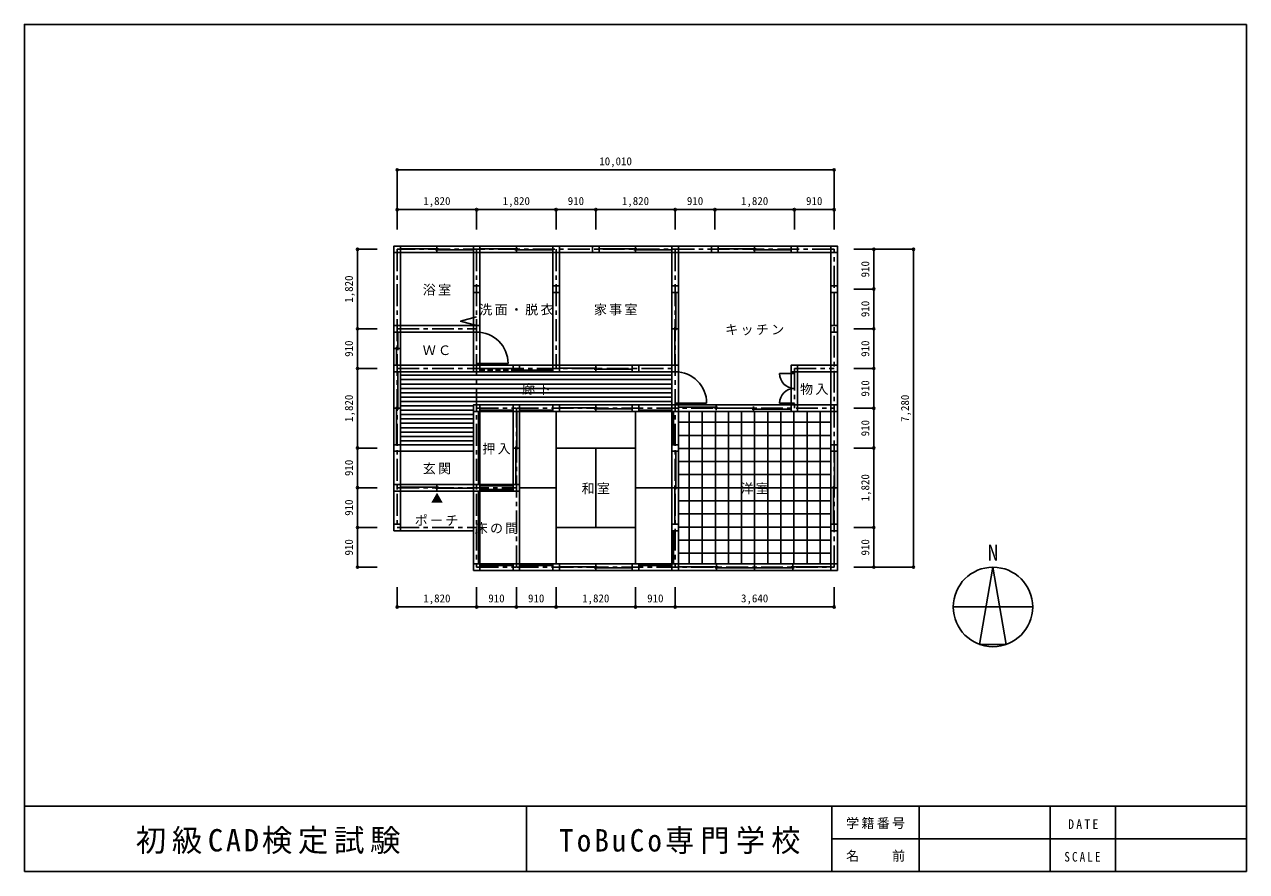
# Model space of a CAD drawing. Units: millimetres at full size, sheet at 1:100. Extents: x -14000 to 14000, y -9700 to 9700.
import ezdxf
from ezdxf.enums import TextEntityAlignment as Align

# ---------------------------------------------------------------- set-up
doc = ezdxf.new("R2010")
doc.units = ezdxf.units.MM
doc.header["$LTSCALE"] = 100
doc.header["$PDMODE"] = 32
doc.header["$PDSIZE"] = 50
doc.linetypes.add('CHAIN1', pattern=[8, 5, -1, 1, -1])
doc.linetypes.add('DASHED1', pattern=[1.8, 1.2, -0.6])
for name, color, linetype in [('0-0_中心線', 4, 'CHAIN1'), ('0-1_柱', 7, 'Continuous'), ('0-2_開口部', 3, 'Continuous'), ('0-3_壁', 3, 'Continuous'), ('0-4_仕上線', 4, 'Continuous'), ('0-5_文字', 7, 'Continuous'), ('0-6_寸法・方位・出入口記号', 4, 'Continuous'), ('F-F', 7, 'Continuous')]:
    doc.layers.add(name, color=color, linetype=linetype)
doc.styles.add('ＭＳ ゴシック', font='')
doc.styles.get('ＭＳ ゴシック').set_extended_font_data('MS Gothic')

msp = doc.modelspace()

# ---------------------------------------------------------------- linework, layer by layer
at = {"layer": '0-0_中心線'}
for p, q in [((4550, 4550), (-5460, 4550)), ((-5460, 4550), (-5460, -1820)), ((-3640, 4550), (-3640, -2730)), ((-1820, 4550), (-1820, 1820)), ((910, 4550), (910, -2730)), ((4550, -2730), (4550, 4550)), ((-5460, 2730), (-3640, 2730)), ((-5460, 1820), (910, 1820)), ((3640, 1820), (4550, 1820)), ((3640, 1820), (3640, 910)), ((-3640, 910), (-2731.5, 910)), ((-2730, -2730), (-2730, 910)), ((-2721.5, 910), (4550, 910)), ((-5460, -910), (-2730, -910)), ((-5460, -1820), (-3640, -1820)), ((-3640, -2730), (-2731.5, -2730)), ((-2721.5, -2730), (4550, -2730))]:
    msp.add_line(p, q, dxfattribs=at)
at = {"layer": '0-1_柱'}
for p, q in [((-5385, -75), (-5385, 75)), ((-5535, -75), (-5385, -75))]:
    msp.add_line(p, q, dxfattribs=at)
for points in [[(-5535, 4475), (-5385, 4475), (-5385, 4625), (-5535, 4625)], [(-3715, 4475), (-3565, 4475), (-3565, 4625), (-3715, 4625)], [(-1895, 4475), (-1745, 4475), (-1745, 4625), (-1895, 4625)], [(-985, 4475), (-835, 4475), (-835, 4625), (-985, 4625)], [(835, 4475), (985, 4475), (985, 4625), (835, 4625)], [(1745, 4475), (1895, 4475), (1895, 4625), (1745, 4625)], [(3565, 4475), (3715, 4475), (3715, 4625), (3565, 4625)], [(4475, 4475), (4625, 4475), (4625, 4625), (4475, 4625)], [(-3715, 3565), (-3565, 3565), (-3565, 3715), (-3715, 3715)], [(-1895, 3565), (-1745, 3565), (-1745, 3715), (-1895, 3715)], [(835, 3565), (985, 3565), (985, 3715), (835, 3715)], [(4475, 3565), (4625, 3565), (4625, 3715), (4475, 3715)], [(-5535, 2655), (-5385, 2655), (-5385, 2805), (-5535, 2805)], [(-3715, 2655), (-3565, 2655), (-3565, 2805), (-3715, 2805)], [(4475, 2655), (4625, 2655), (4625, 2805), (4475, 2805)], [(-5535, 1745), (-5385, 1745), (-5385, 1895), (-5535, 1895)], [(-3715, 1745), (-3565, 1745), (-3565, 1895), (-3715, 1895)], [(-1895, 1745), (-1745, 1745), (-1745, 1895), (-1895, 1895)], [(-75, 1745), (75, 1745), (75, 1895), (-75, 1895)], [(835, 1745), (985, 1745), (985, 1895), (835, 1895)], [(3565, 1745), (3715, 1745), (3715, 1895), (3565, 1895)], [(4475, 1745), (4625, 1745), (4625, 1895), (4475, 1895)], [(-3715, 835), (-3565, 835), (-3565, 985), (-3715, 985)], [(-2805, 835), (-2655, 835), (-2655, 985), (-2805, 985)], [(-1895, 835), (-1745, 835), (-1745, 985), (-1895, 985)], [(-75, 835), (75, 835), (75, 985), (-75, 985)], [(835, 835), (985, 835), (985, 985), (835, 985)], [(3565, 835), (3715, 835), (3715, 985), (3565, 985)], [(4475, 835), (4625, 835), (4625, 985), (4475, 985)], [(835, -75), (985, -75), (985, 75), (835, 75)], [(4475, -75), (4625, -75), (4625, 75), (4475, 75)], [(-5535, -985), (-5385, -985), (-5385, -835), (-5535, -835)], [(-3715, -985), (-3565, -985), (-3565, -835), (-3715, -835)], [(-2805, -985), (-2655, -985), (-2655, -835), (-2805, -835)], [(-5535, -1895), (-5385, -1895), (-5385, -1745), (-5535, -1745)], [(835, -1895), (985, -1895), (985, -1745), (835, -1745)], [(4475, -1895), (4625, -1895), (4625, -1745), (4475, -1745)], [(-3715, -2805), (-3565, -2805), (-3565, -2655), (-3715, -2655)], [(-2805, -2805), (-2655, -2805), (-2655, -2655), (-2805, -2655)], [(-1895, -2805), (-1745, -2805), (-1745, -2655), (-1895, -2655)], [(-75, -2805), (75, -2805), (75, -2655), (-75, -2655)], [(835, -2805), (985, -2805), (985, -2655), (835, -2655)], [(4475, -2805), (4625, -2805), (4625, -2655), (4475, -2655)]]:
    msp.add_lwpolyline(points, close=True, dxfattribs=at)
msp.add_lwpolyline([(-5385, 75), (-5535, 75), (-5535, -75)], dxfattribs=at)
at = {"layer": '0-2_開口部', "color": 4}
for p, q in [((-5385, 4625), (-3715, 4625)), ((-3565, 4625), (-1895, 4625)), ((-835, 4625), (835, 4625)), ((1895, 4625), (3565, 4625)), ((-5385, 4475), (-3715, 4475)), ((-3565, 4475), (-1895, 4475)), ((-835, 4475), (835, 4475)), ((1895, 4475), (3565, 4475)), ((-3715, 3565), (-3715, 2805)), ((-3565, 3565), (-3565, 2805)), ((835, 1895), (835, 3565)), ((985, 1895), (985, 3565)), ((4475, 3565), (4475, 2805)), ((4625, 3565), (4625, 2805)), ((-5535, 1895), (-5535, 2655)), ((-5385, 2655), (-5385, 1895)), ((-3715, 2655), (-3715, 1895)), ((-3565, 2655), (-3565, 1895)), ((-5535, 75), (-5535, 1745)), ((-5385, 75), (-5385, 1745)), ((-1895, 1895), (-3565, 1895)), ((-3565, 1745), (-1895, 1745)), ((-1745, 1895), (-75, 1895)), ((-1745, 1745), (-75, 1745)), ((835, 1745), (835, 985)), ((985, 1745), (985, 985)), ((3565, 1745), (3565, 985)), ((3715, 1745), (3715, 985)), ((-1745, 985), (-75, 985)), ((3565, 985), (985, 985)), ((-2805, -835), (-2805, 835)), ((-2655, -835), (-2655, 835)), ((-1745, 835), (-75, 835)), ((985, 835), (3565, 835)), ((835, -1745), (835, -75)), ((985, -1745), (985, -75)), ((4475, -1745), (4475, -75)), ((4625, -1745), (4625, -75)), ((-5385, -835), (-3715, -835)), ((-5385, -985), (-3715, -985)), ((-1745, -2655), (-75, -2655)), ((985, -2655), (4475, -2655)), ((-1745, -2805), (-75, -2805)), ((4475, -2805), (985, -2805))]:
    msp.add_line(p, q, dxfattribs=at)
at = {"layer": '0-2_開口部'}
for p, q in [((-5385, 4562), (-4515, 4562)), ((-4585, 4538), (-3715, 4538)), ((-4550, 4495), (-4550, 4605)), ((-3565, 4562), (-2695, 4562)), ((-2765, 4538), (-1895, 4538)), ((-2730, 4495), (-2730, 4605)), ((-835, 4562), (35, 4562)), ((-35, 4538), (835, 4538)), ((0, 4495), (0, 4605)), ((1895, 4562), (2765, 4562)), ((2695, 4538), (3565, 4538)), ((2730, 4495), (2730, 4605)), ((922, 2695), (922, 3565)), ((4550, 3565), (4550, 2805)), ((-5448, 2240), (-5448, 2655)), ((965, 2730), (855, 2730)), ((898, 1895), (898, 2765)), ((-5405, 2275), (-5515, 2275)), ((-5472, 1895), (-5472, 2310)), ((-5448, 875), (-5448, 1745)), ((-2920, 1935), (-3640, 1935)), ((-2805, 1895), (-3565, 1895)), ((-3565, 1820), (-2805, 1820)), ((-1895, 1782.5), (-2730, 1782.5)), ((-1745, 1832), (-875, 1832)), ((-945, 1808), (-75, 1808)), ((-910, 1765), (-910, 1875)), ((3300, 1705), (3640, 1705)), ((-5405, 910), (-5515, 910)), ((-5472, 75), (-5472, 945)), ((-1745, 922), (-875, 922)), ((-945, 898), (-75, 898)), ((-910, 855), (-910, 965)), ((1630, 1025), (910, 1025)), ((985, 934), (1880, 934)), ((1810, 910), (2740, 910)), ((1845, 867), (1845, 977)), ((2670, 886), (3565, 886)), ((2705, 843), (2705, 953)), ((3640, 1025), (3300, 1025)), ((-2718, -35), (-2718, 835)), ((-2675, 0), (-2785, 0)), ((-2742, -835), (-2742, 35)), ((922, -945), (922, -75)), ((4562, -945), (4562, -75)), ((-5385, -898), (-4515, -898)), ((-4585, -922), (-3715, -922)), ((-4550, -965), (-4550, -855)), ((965, -910), (855, -910)), ((898, -1745), (898, -875)), ((4605, -910), (4495, -910)), ((4538, -1745), (4538, -875)), ((-1745, -2718), (-875, -2718)), ((-945, -2742), (-75, -2742)), ((-910, -2785), (-910, -2675)), ((985, -2718), (1892.5, -2718)), ((1822.5, -2742), (2730, -2742)), ((1857.5, -2785), (1857.5, -2675)), ((2730, -2785), (2730, -2675)), ((2730, -2742), (3637.5, -2742)), ((3567.5, -2718), (4475, -2718)), ((3602.5, -2785), (3602.5, -2675))]:
    msp.add_line(p, q, dxfattribs=at)
at = {"layer": '0-2_開口部', "color": 4, "linetype": 'DASHED1'}
msp.add_line((-2730, 1782.5), (-3565, 1782.5), dxfattribs=at)
at = {"layer": '0-2_開口部'}
msp.add_lwpolyline([(-3640, 3001.7), (-4007.1, 2903.4), (-3640, 2805)], dxfattribs=at)
msp.add_lwpolyline([(-2655, 1820), (-2805, 1820), (-2805, 1895), (-2655, 1895)], close=True, dxfattribs=at)
at = {"layer": '0-2_開口部', "color": 4}
for centre, radius, start, end in [((-3640, 1935), 720, 0, 90), ((910, 1025), 720, 0, 90), ((3640, 1705), 340, 180, 270), ((3640, 1025), 340, 90, 180)]:
    msp.add_arc(centre, radius, start, end, dxfattribs=at)
at = {"layer": '0-3_壁'}
for p, q in [((-1745, 4625), (-985, 4625)), ((1745, 4625), (985, 4625)), ((4475, 4625), (3715, 4625)), ((-5535, 4475), (-5535, 2805)), ((-5385, 4475), (-5385, 2805)), ((-3715, 4475), (-3715, 3715)), ((-3565, 4475), (-3565, 3715)), ((-1895, 4475), (-1895, 3715)), ((-1745, 4475), (-1745, 3715)), ((-1745, 4475), (-985, 4475)), ((835, 4475), (835, 3715)), ((985, 4475), (985, 3715)), ((1745, 4475), (985, 4475)), ((4475, 4475), (3715, 4475)), ((4475, 3640), (4475, 4475)), ((4625, 3640), (4625, 4475)), ((-1895, 3565), (-1895, 1895)), ((-1745, 3565), (-1745, 1895)), ((-5385, 2805), (-3715, 2805)), ((-5385, 2655), (-3715, 2655)), ((4475, 1895), (4475, 2655)), ((4625, 1895), (4625, 2655)), ((-5385, 1895), (-3715, 1895)), ((-5385, 1745), (-3715, 1745)), ((75, 1895), (835, 1895)), ((75, 1745), (835, 1745)), ((3715, 1895), (4475, 1895)), ((3715, 1745), (4475, 1745)), ((4475, 1745), (4475, 985)), ((4625, 1745), (4625, 985)), ((-2805, 985), (-3565, 985)), ((-2805, 870), (-3565, 870)), ((-1895, 985), (-2655, 985)), ((-1895, 870), (-2655, 870)), ((835, 985), (75, 985)), ((835, 870), (75, 870)), ((3715, 985), (4475, 985)), ((-3715, 835), (-3715, -835)), ((-3600, 835), (-3600, -835)), ((870, 75), (870, 835)), ((985, 75), (985, 835)), ((3715, 835), (4475, 835)), ((4475, 835), (4475, 75)), ((4625, 835), (4625, 75)), ((-5535, -75), (-5535, -835)), ((-5385, -75), (-5385, -835)), ((-5535, -985), (-5535, -1745)), ((-5385, -985), (-5385, -1745)), ((-3715, -985), (-3715, -2655)), ((-3600, -985), (-3600, -2655)), ((-3565, -870), (-2805, -870)), ((-3565, -950), (-2805, -950)), ((870, -2655), (870, -1895)), ((985, -2655), (985, -1895)), ((4475, -1820), (4475, -2655)), ((4625, -1820), (4625, -2655)), ((-3565, -2690), (-2805, -2690)), ((-1895, -2690), (-2655, -2690)), ((75, -2690), (835, -2690)), ((-3565, -2805), (-2805, -2805)), ((-1895, -2805), (-2655, -2805)), ((75, -2805), (835, -2805))]:
    msp.add_line(p, q, dxfattribs=at)
at = {"layer": '0-3_壁', "color": 4}
for p, q in [((-3565, 835), (-2805, 835)), ((-1895, 835), (-2655, 835)), ((-3565, -985), (-2805, -985)), ((-1895, -2655), (-2655, -2655))]:
    msp.add_line(p, q, dxfattribs=at)
for points in [[(-3565, 835), (-3565, -835), (-2805, -835)], [(835, 75), (835, 835), (75, 835)], [(-2805, -2655), (-3565, -2655), (-3565, -985)], [(75, -2655), (835, -2655), (835, -1895)]]:
    msp.add_lwpolyline(points, dxfattribs=at)
at = {"layer": '0-4_仕上線'}
for p, q in [((-5385, 1665), (835, 1665)), ((-5385, 1565), (835, 1565)), ((-5385, 1465), (835, 1465)), ((-5385, 1365), (835, 1365)), ((-5385, 1265), (835, 1265)), ((-5385, 1165), (835, 1165)), ((-5385, 1065), (835, 1065)), ((-5385, 965), (-3715, 965)), ((-5385, 865), (-3715, 865)), ((-5385, 765), (-3715, 765)), ((-5385, 665), (-3715, 665)), ((-5385, 565), (-3715, 565)), ((-1820, 835), (-1820, -2655)), ((0, 835), (0, -2655)), ((985, 590), (4475, 590)), ((1230, -2655), (1230, 835)), ((1530, -2655), (1530, 835)), ((1830, -2655), (1830, 835)), ((2130, -2655), (2130, 835)), ((2430, -2655), (2430, 835)), ((2730, -2655), (2730, 835)), ((3030, -2655), (3030, 835)), ((3330, -2655), (3330, 835)), ((3630, -2655), (3630, 835)), ((3930, -2655), (3930, 835)), ((4230, -2655), (4230, 835)), ((-5385, 465), (-3715, 465)), ((-5385, 365), (-3715, 365)), ((985, 290), (4475, 290)), ((-5385, 265), (-3715, 265)), ((-5385, 165), (-3715, 165)), ((-5385, 75), (-3715, 75)), ((-1820, 0), (0, 0)), ((-910, 0), (-910, -1820)), ((-5385, -75), (-3715, -75)), ((985, -10), (4475, -10)), ((985, -310), (4475, -310)), ((985, -610), (4475, -610)), ((-2655, -910), (-1820, -910)), ((-2655, -985), (-2655, -2655)), ((0, -910), (835, -910)), ((985, -910), (4475, -910)), ((985, -1210), (4475, -1210)), ((985, -1510), (4475, -1510)), ((-5385, -1895), (-3715, -1895)), ((-1820, -1820), (0, -1820)), ((985, -1810), (4475, -1810)), ((985, -2110), (4475, -2110)), ((985, -2410), (4475, -2410))]:
    msp.add_line(p, q, dxfattribs=at)
at = {"layer": '0-6_寸法・方位・出入口記号'}
for p, q in [((-5460, 6370), (4550, 6370)), ((-5460, 6370), (-5460, 5460)), ((4550, 6370), (4550, 5460)), ((-5460, 5460), (-3640, 5460)), ((-5460, 5460), (-5460, 5005)), ((-3640, 5460), (-3640, 5005)), ((-3640, 5460), (-1820, 5460)), ((-1820, 5460), (-1820, 5005)), ((-1820, 5460), (-910, 5460)), ((-910, 5460), (-910, 5005)), ((-910, 5460), (910, 5460)), ((910, 5460), (910, 5005)), ((910, 5460), (1820, 5460)), ((1820, 5460), (1820, 5005)), ((1820, 5460), (3640, 5460)), ((3640, 5460), (3640, 5005)), ((3640, 5460), (4550, 5460)), ((4550, 5460), (4550, 5005)), ((-6370, 4550), (-6370, 2730)), ((-6370, 4550), (-5915, 4550)), ((5460, 4550), (5005, 4550)), ((5460, 4550), (5460, 3640)), ((6370, 4550), (5460, 4550)), ((6370, 4550), (6370, -2730)), ((5460, 3640), (5005, 3640)), ((5460, 3640), (5460, 2730)), ((-6370, 2730), (-5915, 2730)), ((-6370, 2730), (-6370, 1820)), ((5460, 2730), (5005, 2730)), ((5460, 2730), (5460, 1820)), ((-6370, 1820), (-5915, 1820)), ((-6370, 1820), (-6370, 0)), ((5460, 1820), (5005, 1820)), ((5460, 1820), (5460, 910)), ((5460, 910), (5005, 910)), ((5460, 910), (5460, 0)), ((-6370, 0), (-5915, 0)), ((-6370, 0), (-6370, -910)), ((5460, 0), (5005, 0)), ((5460, 0), (5460, -1820)), ((-6370, -910), (-5915, -910)), ((-6370, -910), (-6370, -1820)), ((-6370, -1820), (-5915, -1820)), ((-6370, -1820), (-6370, -2730)), ((5460, -1820), (5005, -1820)), ((5460, -1820), (5460, -2730)), ((-6370, -2730), (-5915, -2730)), ((5460, -2730), (5005, -2730)), ((6370, -2730), (5460, -2730)), ((-5460, -3640), (-5460, -3185)), ((-3640, -3640), (-3640, -3185)), ((-2730, -3640), (-2730, -3185)), ((-1820, -3640), (-1820, -3185)), ((0, -3640), (0, -3185)), ((910, -3640), (910, -3185)), ((4550, -3640), (4550, -3185)), ((-5460, -3640), (-3640, -3640)), ((-3640, -3640), (-2730, -3640)), ((-2730, -3640), (-1820, -3640)), ((-1820, -3640), (0, -3640)), ((0, -3640), (910, -3640)), ((910, -3640), (4550, -3640))]:
    msp.add_line(p, q, dxfattribs=at)
at = {"layer": '0-6_寸法・方位・出入口記号', "color": 7}
for p, q in [((8190, -2730), (7884.9, -4497.3)), ((8190, -2730), (8495.1, -4497.3)), ((9100, -3640), (7280, -3640)), ((7884.9, -4497.3), (8495.1, -4497.3))]:
    msp.add_line(p, q, dxfattribs=at)
msp.add_circle((8190, -3640), 910, dxfattribs=at)
at = {"layer": '0-6_寸法・方位・出入口記号'}
for p in [(-5460, 6370), (4550, 6370), (-5460, 5460), (-3640, 5460), (-1820, 5460), (-910, 5460), (910, 5460), (1820, 5460), (3640, 5460), (4550, 5460), (-6370, 4550), (5460, 4550), (6370, 4550), (5460, 3640), (-6370, 2730), (5460, 2730), (-6370, 1820), (5460, 1820), (5460, 910), (-6370, 0), (5460, 0), (-6370, -910), (-6370, -1820), (5460, -1820), (-6370, -2730), (5460, -2730), (6370, -2730), (-5460, -3640), (-3640, -3640), (-2730, -3640), (-1820, -3640), (0, -3640), (910, -3640), (4550, -3640)]:
    msp.add_point(p, dxfattribs=at)
at = {"layer": '0-6_寸法・方位・出入口記号', "color": 7}
msp.add_solid([(-4417.4, -1249.8), (-4547.3, -1024.8), (-4677.2, -1249.8)], dxfattribs=at)
at = {"layer": 'F-F'}
for p, q in [((14000, -9700), (14000, 9700)), ((-14000, -8200), (14000, -8200)), ((-2500, -9700), (-2500, -8200)), ((4500, -9700), (4500, -8200)), ((6500, -9700), (6500, -8200)), ((9500, -9700), (9500, -8200)), ((11000, -9700), (11000, -8200)), ((4500, -8950), (14000, -8950)), ((-14000, -9700), (14000, -9700))]:
    msp.add_line(p, q, dxfattribs=at)
msp.add_lwpolyline([(14000, 9700), (-14000, 9700), (-14000, -9700)], dxfattribs=at)

# ---------------------------------------------------------------- texts
at = {"layer": '0-5_文字', "char_height": 219.9, "attachment_point": 7, "style": 'ＭＳ ゴシック'}
for s, insert in [('\\T1.17;浴室', (-4875, 3490)), ('\\T1.17;洗面・脱衣', (-3580, 3035)), ('\\T1.17;家事室', (-955, 3035)), ('\\T1.17;キッチン', (2055, 2580)), ('\\T1.17;ＷＣ', (-4875, 2125)), ('\\T1.17;廊下', (-2600, 1215)), ('\\T1.17;物入', (3770, 1215)), ('\\T1.17;押入', (-3510, -150)), ('\\T1.17;玄関', (-4875, -605)), ('\\T1.17;和室', (-1235, -1060)), ('\\T1.17;洋室', (2405, -1060)), ('\\T1.17;ポーチ', (-5058.8, -1781.4)), ('\\T1.17;床の間', (-3685, -1970))]:
    msp.add_mtext(s, dxfattribs=dict(at, insert=insert))
at = {"layer": '0-5_文字', "color": 2, "insert": (-11450, -9300), "char_height": 513.2, "attachment_point": 7, "style": 'ＭＳ ゴシック'}
msp.add_mtext('\\T1.18;初級CAD検定試験', dxfattribs=at)
at = {"layer": '0-6_寸法・方位・出入口記号', "style": 'ＭＳ ゴシック'}
for s, p in [('10,010', (-830, 6420)), ('1,820', (-4862.5, 5510)), ('1,820', (-3042.5, 5510)), ('910', (-1552.5, 5510)), ('1,820', (-312.5, 5510)), ('910', (1177.5, 5510)), ('1,820', (2417.5, 5510)), ('910', (3907.5, 5510)), ('1,820', (-4862.5, -3590)), ('910', (-3372.5, -3590)), ('910', (-2462.5, -3590)), ('1,820', (-1222.5, -3590)), ('910', (267.5, -3590)), ('3,640', (2417.5, -3590))]:
    msp.add_text(s, height=183.3, dxfattribs=at).set_placement(p, align=Align.BOTTOM_LEFT)
for s, p in [('910', (5410, 3907.5)), ('1,820', (-6420, 3327.5)), ('910', (5410, 2997.5)), ('910', (-6420, 2087.5)), ('910', (5410, 2087.5)), ('910', (5410, 1177.5)), ('1,820', (-6420, 597.5)), ('7,280', (6320, 597.5)), ('910', (5410, 267.5)), ('910', (-6420, -642.5)), ('1,820', (5410, -1222.5)), ('910', (-6420, -1552.5)), ('910', (-6420, -2462.5)), ('910', (5410, -2462.5))]:
    msp.add_text(s, height=183.3, rotation=90, dxfattribs=at).set_placement(p, align=Align.BOTTOM_LEFT)
at = {"layer": '0-6_寸法・方位・出入口記号', "color": 3, "style": 'ＭＳ ゴシック'}
msp.add_text('N', height=366.6, dxfattribs=at).set_placement((8065, -2687.9), align=Align.BOTTOM_LEFT)
at = {"layer": 'F-F', "color": 2, "insert": (-1750, -9300), "char_height": 513.2, "attachment_point": 7, "style": 'ＭＳ ゴシック'}
msp.add_mtext('\\T1.22;\\W0.95;ToBuCo専門学校', dxfattribs=at)
at = {"layer": 'F-F', "char_height": 219.9, "attachment_point": 7, "style": 'ＭＳ ゴシック'}
for s, insert in [('\\T1.17;学籍番号', (4825, -8725)), ('\\T1.38;\\W0.9;DATE', (9912.5, -8725)), ('\\T1.17;名\u3000\u3000前', (4825, -9475)), ('\\T1.38;\\W0.85;SCALE', (9825, -9475))]:
    msp.add_mtext(s, dxfattribs=dict(at, insert=insert))

doc.saveas('drawing.dxf')
